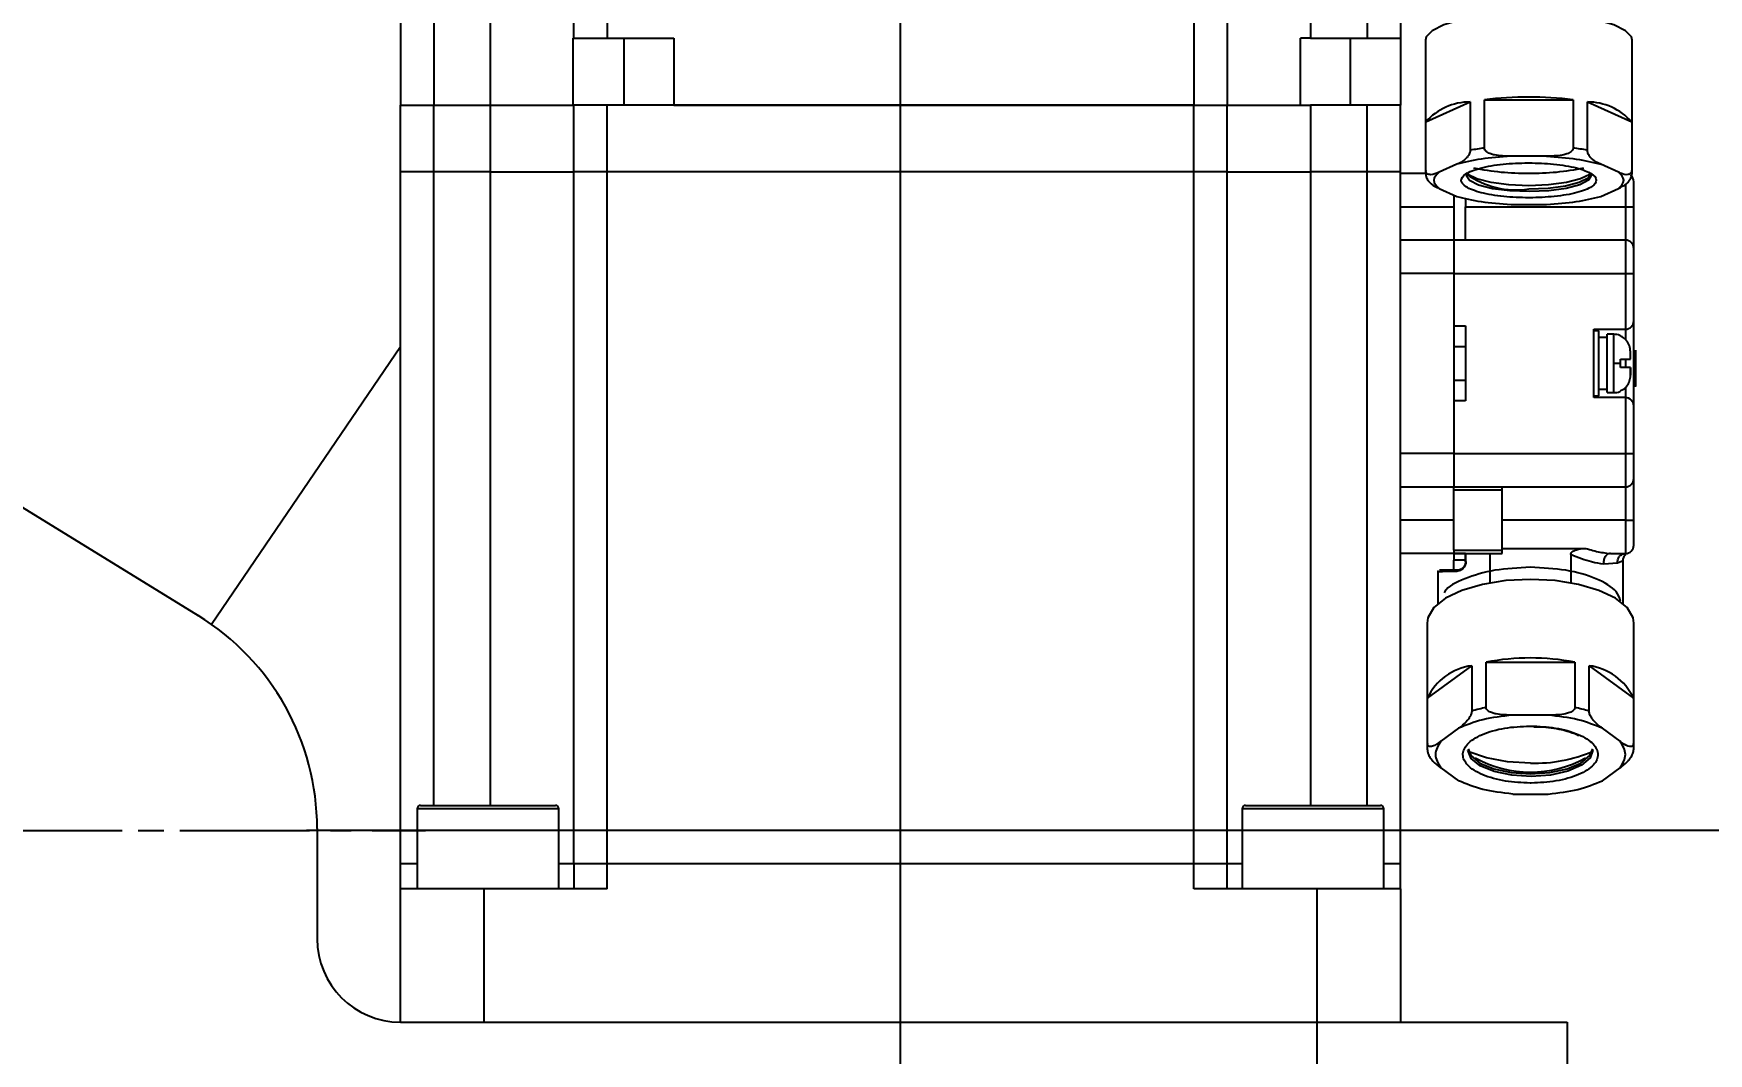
# Model space of a CAD drawing. Header units: millimetres. Extents: x 415 to 2018, y 500 to 823.
# Drawn here: x 1721.31 to 1731.36, y 777.96 to 784.07 of the extents above; entities that cross this region are included whole.
import ezdxf

# ---------------------------------------------------------------- set-up
doc = ezdxf.new("R2010")
doc.units = ezdxf.units.MM
doc.header["$PDSIZE"] = -1
doc.linetypes.add('CENTER2', pattern=[1.125, 0.75, -0.125, 0.125, -0.125])
doc.layers.get('Defpoints').update_dxf_attribs({"lineweight": 18})
doc.dimstyles.new('ISO-25', dxfattribs={"dimtxt": 2.5, "dimasz": 2.5, "dimexe": 1.25, "dimexo": 0.625, "dimtad": 1, "dimtoh": 1, "dimlfac": 10, "dimtxsty": 'Standard', "dimcen": 2.5, "dimadec": 0, "dimazin": 0, "dimtfac": 1, "dimtmove": 0, "dimatfit": 3, "dimfxl": 1, "dimarcsym": 0})

# ---------------------------------------------------------------- blocks, each defined once
blk = doc.blocks.new('*U26')
at = {"color": 0, "linetype": 'CENTER2'}
blk.add_line((0.8, 0), (53.811, 0), dxfattribs=at)
blk = doc.blocks.new('*U27')
at = {"color": 0, "linetype": 'CENTER2'}
blk.add_line((0.33, 0), (5.15, 0), dxfattribs=at)
blk = doc.blocks.new('*D86')
at = {"color": 0, "lineweight": -2}
for p, q in [((1718.514, 774.77), (1718.514, 804.955)), ((1726.514, 770.74), (1726.514, 804.955)), ((1724.014, 803.705), (1721.014, 803.705))]:
    blk.add_line(p, q, dxfattribs=at)
at = {"color": 0}
for points in [[(1721.014, 804.122), (1721.014, 803.288), (1718.514, 803.705)], [(1724.014, 804.122), (1724.014, 803.288), (1726.514, 803.705)]]:
    blk.add_solid(points, dxfattribs=at)
at = {"layer": 'Defpoints', "color": 0}
for p in [(1718.514, 803.705), (1718.514, 774.145), (1726.514, 770.115)]:
    blk.add_point(p, dxfattribs=at)
at = {"color": 0, "insert": (1721.334, 805.58), "char_height": 2.5, "attachment_point": 5}
blk.add_mtext('80', dxfattribs=at)
blk = doc.blocks.new('*D91')
at = {"color": 0, "lineweight": -2}
for p, q in [((1692.477, 795.63), (1732.385, 814.239)), ((1722.95, 779.295), (1740.132, 779.295))]:
    blk.add_line(p, q, dxfattribs=at)
blk.add_arc((1657.447, 779.295), 81.435, 1.75901, 23.24099, dxfattribs=at)
at = {"color": 0}
for points in [[(1731.894, 811.259), (1732.654, 811.599), (1731.252, 813.711)], [(1739.261, 781.801), (1738.427, 781.788), (1738.882, 779.295)]]:
    blk.add_solid(points, dxfattribs=at)
at = {"layer": 'Defpoints', "color": 0}
for p in [(1691.911, 795.365), (1738.022, 791.097), (1669.314, 779.295), (1722.325, 779.295), (1646.595, 774.235)]:
    blk.add_point(p, dxfattribs=at)
at = {"color": 0, "insert": (1738.782, 797.326), "char_height": 2.5, "attachment_point": 5, "rotation": 282.5}
blk.add_mtext('25°', dxfattribs=at)
blk = doc.blocks.new('*D117')
at = {"color": 0, "lineweight": -2}
for p, q in [((1739.432, 793.726), (1788.31, 793.726)), ((1787.06, 686.342), (1787.06, 791.226)), ((1725.858, 683.842), (1788.31, 683.842))]:
    blk.add_line(p, q, dxfattribs=at)
at = {"color": 0}
for points in [[(1786.644, 791.226), (1787.477, 791.226), (1787.06, 793.726)], [(1786.644, 686.342), (1787.477, 686.342), (1787.06, 683.842)]]:
    blk.add_solid(points, dxfattribs=at)
at = {"layer": 'Defpoints', "color": 0}
for p in [(1738.807, 793.726), (1787.06, 793.726), (1725.233, 683.842)]:
    blk.add_point(p, dxfattribs=at)
at = {"color": 0, "insert": (1785.185, 738.784), "char_height": 2.5, "attachment_point": 5, "rotation": 90}
blk.add_mtext('1100', dxfattribs=at)
blk = doc.blocks.new('*D124')
at = {"color": 1, "lineweight": -3}
blk.add_arc((1685.492, 779.295), 10.058, 265.5225, 10.7222, dxfattribs=at)
at = {"color": 1}
for points in [[(1695.771, 781.294), (1694.978, 781.038), (1694.608, 783.546)], [(1684.791, 769.675), (1684.623, 768.859), (1682.258, 769.771)]]:
    blk.add_solid(points, dxfattribs=at)
at = {"layer": 'Defpoints', "color": 0}
for p in [(1730.807, 800.426), (1685.492, 779.295), (1685.492, 779.295), (1689.21, 769.949), (1668.514, 729.295)]:
    blk.add_point(p, dxfattribs=at)
at = {"color": 1, "insert": (1691.585, 773.832), "char_height": 2.5, "attachment_point": 5, "rotation": 48.1224}
blk.add_mtext('134%%d', dxfattribs=at)
blk = doc.blocks.new('*D127')
at = {"color": 1, "lineweight": -3}
blk.add_arc((1668.514, 729.295), 31.752, 4.5124, 66.7323, dxfattribs=at)
at = {"color": 1}
for points in [[(1681.206, 758.853), (1680.907, 758.075), (1678.723, 759.36)], [(1699.751, 731.776), (1700.584, 731.809), (1700.266, 729.295)]]:
    blk.add_solid(points, dxfattribs=at)
at = {"layer": 'Defpoints', "color": 0}
for p in [(1685.492, 779.295), (1698.833, 738.724), (1668.514, 729.295), (1668.514, 729.295), (1747.729, 729.295)]:
    blk.add_point(p, dxfattribs=at)
at = {"color": 1, "insert": (1695.848, 748.88), "char_height": 2.5, "attachment_point": 5, "rotation": 305.6224}
blk.add_mtext('71%%d', dxfattribs=at)

msp = doc.modelspace()

# ---------------------------------------------------------------- linework, layer by layer
at = {"color": 161, "linetype": 'Continuous', "lineweight": 25, "true_color": 0x67adff}
for p, q in [((1724.5541, 784.0448), (1724.5541, 785.3948)), ((1724.754, 785.3948), (1724.754, 784.0448)), ((1728.9741, 785.3948), (1728.9741, 784.0448)), ((1723.5141, 784.8948), (1723.5141, 783.6448)), ((1723.714, 784.8948), (1723.714, 783.6448)), ((1724.0541, 783.6448), (1724.0541, 784.8948)), ((1728.274, 784.8948), (1728.274, 783.6448)), ((1728.4741, 784.8948), (1728.4741, 783.6448)), ((1729.314, 784.2888), (1729.314, 784.0448)), ((1729.5141, 784.2848), (1729.5141, 784.0448)), ((1724.5504, 783.6448), (1724.5504, 784.0448)), ((1724.5541, 784.0448), (1724.5504, 784.0448)), ((1724.5541, 784.0448), (1724.754, 784.0448)), ((1724.754, 784.0448), (1725.154, 784.0448)), ((1724.854, 784.0448), (1724.854, 783.6448)), ((1725.154, 784.0448), (1725.154, 783.6448)), ((1728.9741, 784.0448), (1728.914, 784.0448)), ((1728.914, 783.6448), (1728.914, 784.0448)), ((1728.9741, 784.0448), (1729.314, 784.0448)), ((1729.214, 783.6448), (1729.214, 784.0448)), ((1729.314, 784.0448), (1729.5141, 784.0448)), ((1729.5141, 784.0448), (1729.5141, 783.6448)), ((1729.6641, 784.0337), (1729.6641, 783.2416)), ((1730.904, 783.2416), (1730.904, 784.0337)), ((1723.5141, 783.6448), (1723.714, 783.6448)), ((1723.5141, 783.2448), (1723.5141, 783.6448)), ((1723.714, 783.6448), (1724.0541, 783.6448)), ((1723.714, 783.2448), (1723.714, 783.6448)), ((1724.0541, 783.6448), (1724.5504, 783.6448)), ((1724.0541, 783.2448), (1724.0541, 783.6448)), ((1724.0541, 783.6448), (1724.5541, 783.6448)), ((1724.5541, 783.2448), (1724.5541, 783.6448)), ((1724.754, 783.6448), (1724.5541, 783.6448)), ((1724.754, 783.2448), (1724.754, 783.6448)), ((1728.274, 783.6448), (1724.754, 783.6448)), ((1725.154, 783.6448), (1728.274, 783.6448)), ((1728.274, 783.6448), (1728.4741, 783.6448)), ((1728.274, 783.2448), (1728.274, 783.6448)), ((1728.4741, 783.6448), (1728.914, 783.6448)), ((1728.4741, 783.2448), (1728.4741, 783.6448)), ((1728.4741, 783.6448), (1728.9741, 783.6448)), ((1728.9741, 783.6448), (1728.9741, 783.2448)), ((1729.314, 783.6448), (1728.9741, 783.6448)), ((1729.314, 783.2448), (1729.314, 783.6448)), ((1729.5141, 783.6448), (1729.314, 783.6448)), ((1729.5141, 783.2448), (1729.5141, 783.6448)), ((1729.666, 783.5442), (1729.9321, 783.6635)), ((1729.9321, 783.6635), (1729.9321, 783.3737)), ((1730.018, 783.6763), (1730.5501, 783.6763)), ((1730.018, 783.3865), (1730.018, 783.6763)), ((1730.5501, 783.6763), (1730.5501, 783.3865)), ((1730.636, 783.3737), (1730.636, 783.6635)), ((1730.636, 783.6635), (1730.9021, 783.5442)), ((1729.666, 783.2544), (1729.666, 783.5442)), ((1730.9021, 783.5442), (1730.9021, 783.2544)), ((1723.5141, 779.0948), (1723.5141, 783.2448)), ((1723.714, 783.2448), (1723.5141, 783.2448)), ((1724.0541, 783.2448), (1723.714, 783.2448)), ((1723.714, 779.4448), (1723.714, 783.2448)), ((1724.0541, 783.2448), (1724.5541, 783.2448)), ((1724.0541, 779.4448), (1724.0541, 783.2448)), ((1724.5541, 779.0948), (1724.5541, 783.2448)), ((1724.754, 783.2448), (1724.5541, 783.2448)), ((1724.754, 779.0948), (1724.754, 783.2448)), ((1728.274, 783.2448), (1724.754, 783.2448)), ((1728.274, 779.0948), (1728.274, 783.2448)), ((1728.4741, 783.2448), (1728.274, 783.2448)), ((1728.4741, 779.0948), (1728.4741, 783.2448)), ((1728.4741, 783.2448), (1728.9741, 783.2448)), ((1729.314, 783.2448), (1728.9741, 783.2448)), ((1728.9741, 783.2448), (1728.9741, 779.4448)), ((1729.5141, 783.2448), (1729.314, 783.2448)), ((1729.314, 779.4448), (1729.314, 783.2448)), ((1729.5141, 779.0948), (1729.5141, 783.2448)), ((1729.8522, 783.2896), (1729.7459, 783.242)), ((1730.3904, 783.3382), (1730.1777, 783.3382)), ((1730.2796, 783.2981), (1730.2847, 783.2981)), ((1730.8222, 783.242), (1730.7159, 783.2896)), ((1729.6646, 783.2348), (1729.5141, 783.2348)), ((1729.7459, 783.1447), (1729.8522, 783.097)), ((1729.9091, 783.2223), (1729.915, 783.2395)), ((1730.7159, 783.097), (1730.8222, 783.1447)), ((1730.864, 783.1703), (1730.864, 783.0348)), ((1729.8341, 783.1052), (1729.8341, 783.0348)), ((1729.9041, 783.0869), (1729.9041, 783.0348)), ((1730.1777, 783.0484), (1730.3904, 783.0484)), ((1730.2885, 783.0885), (1730.2835, 783.0885)), ((1729.5141, 783.0348), (1729.8341, 783.0348)), ((1729.8341, 783.0348), (1729.8341, 782.8348)), ((1729.9041, 783.0348), (1730.864, 783.0348)), ((1729.9041, 782.8348), (1729.9041, 783.0348)), ((1730.864, 783.0348), (1730.864, 782.8348)), ((1730.864, 783.0348), (1730.9141, 783.0348)), ((1729.8341, 782.8348), (1729.5141, 782.8348)), ((1729.8341, 782.8348), (1729.8341, 782.6348)), ((1730.864, 782.8348), (1729.8341, 782.8348)), ((1730.864, 782.8348), (1730.864, 782.6348)), ((1729.8341, 782.6348), (1729.5141, 782.6348)), ((1729.8341, 782.6348), (1729.8341, 781.5548)), ((1729.8341, 782.6348), (1729.8341, 782.3198)), ((1729.8341, 782.6348), (1730.864, 782.6348)), ((1730.864, 782.6348), (1730.9141, 782.6348)), ((1730.864, 782.6348), (1730.864, 782.2998)), ((1730.9141, 782.3498), (1730.9141, 782.6348)), ((1729.8341, 782.3198), (1729.9041, 782.3198)), ((1729.9041, 782.3198), (1729.9041, 781.8698)), ((1730.674, 781.8898), (1730.674, 782.2998)), ((1730.674, 782.2998), (1730.864, 782.2998)), ((1730.7041, 782.2898), (1730.674, 782.2898)), ((1730.7041, 781.8998), (1730.7041, 782.2898)), ((1730.754, 782.2498), (1730.7041, 782.2498)), ((1730.794, 782.2698), (1730.754, 782.2698)), ((1730.754, 781.9198), (1730.754, 782.2698)), ((1730.794, 782.0948), (1730.794, 782.2698)), ((1730.864, 782.2998), (1730.864, 782.2386)), ((1719.7549, 782.1469), (1722.2992, 780.5839)), ((1723.5141, 782.1945), (1722.3805, 780.5303)), ((1729.9041, 782.1948), (1729.8341, 782.1948)), ((1730.9241, 782.1756), (1730.9241, 782.1378)), ((1730.834, 782.0948), (1730.794, 782.0948)), ((1730.794, 781.9198), (1730.794, 782.0948)), ((1730.834, 782.0948), (1730.834, 782.1198)), ((1730.834, 782.0698), (1730.834, 782.0948)), ((1730.864, 782.1198), (1730.864, 782.0698)), ((1730.894, 782.0698), (1730.894, 782.0241)), ((1730.9241, 782.0874), (1730.9241, 782.047)), ((1729.8341, 781.9948), (1729.9041, 781.9948)), ((1730.864, 781.9501), (1730.864, 781.8898)), ((1730.9241, 781.9965), (1730.9241, 781.9586)), ((1730.9241, 781.9541), (1730.9241, 781.9586)), ((1729.8341, 781.8698), (1729.8341, 781.5548)), ((1729.9041, 781.8698), (1729.8341, 781.8698)), ((1730.674, 781.8998), (1730.7041, 781.8998)), ((1730.864, 781.8898), (1730.674, 781.8898)), ((1730.754, 781.9198), (1730.794, 781.9198)), ((1730.864, 781.8898), (1730.864, 781.5548)), ((1730.9141, 781.5548), (1730.9141, 781.8398)), ((1729.8341, 781.5548), (1729.5141, 781.5548)), ((1729.8341, 781.5548), (1729.8341, 781.3548)), ((1729.8341, 781.5548), (1730.864, 781.5548)), ((1730.864, 781.5548), (1730.864, 781.3548)), ((1730.864, 781.5548), (1730.9141, 781.5548)), ((1729.5141, 781.3548), (1729.8341, 781.3548)), ((1729.8341, 781.3548), (1730.864, 781.3548)), ((1729.8341, 781.3348), (1729.8341, 781.3548)), ((1730.1241, 781.3348), (1729.8341, 781.3348)), ((1729.8341, 780.9748), (1729.8341, 781.3348)), ((1730.1241, 781.3348), (1730.1241, 781.3548)), ((1730.1241, 780.9748), (1730.1241, 781.3348)), ((1730.864, 781.3548), (1730.864, 781.1548)), ((1729.8341, 781.1548), (1729.5141, 781.1548)), ((1730.864, 781.1548), (1730.1241, 781.1548)), ((1730.864, 781.1548), (1730.9141, 781.1548)), ((1730.864, 781.1548), (1730.864, 780.9548)), ((1729.8341, 780.9548), (1729.5141, 780.9548)), ((1729.8341, 780.9748), (1730.1241, 780.9748)), ((1729.8341, 780.9748), (1729.8341, 780.9548)), ((1729.8341, 780.9548), (1730.1241, 780.9548)), ((1729.9041, 780.9548), (1729.8341, 780.9548)), ((1729.8341, 780.9548), (1729.8341, 780.9148)), ((1729.9041, 780.9048), (1729.9041, 780.9549)), ((1729.9071, 780.9078), (1729.9071, 780.9549)), ((1730.052, 780.7791), (1730.052, 780.9548)), ((1730.1241, 780.9859), (1730.6259, 780.9859)), ((1730.1241, 780.9548), (1730.1241, 780.9748)), ((1730.5361, 780.9484), (1730.5361, 780.7791)), ((1730.7516, 780.958), (1730.7744, 780.9548)), ((1730.7667, 780.9537), (1730.753, 780.9561)), ((1730.7744, 780.9548), (1730.864, 780.9548)), ((1729.7386, 780.8448), (1729.7386, 780.6543)), ((1729.8341, 780.8548), (1729.8341, 780.9148)), ((1729.9041, 780.9148), (1729.8341, 780.9148)), ((1729.8341, 780.8548), (1729.8541, 780.8548)), ((1730.817, 780.8977), (1730.7348, 780.8919)), ((1730.8495, 780.9113), (1730.817, 780.8977)), ((1730.8495, 780.6543), (1730.8495, 780.9113)), ((1729.674, 780.5379), (1729.674, 779.7947)), ((1730.9141, 779.7947), (1730.9141, 780.5379)), ((1729.676, 780.0876), (1729.9421, 780.2823)), ((1729.9421, 780.2823), (1729.9421, 780.0104)), ((1730.028, 780.3033), (1730.5601, 780.3033)), ((1730.028, 780.0314), (1730.028, 780.3033)), ((1730.5601, 780.3033), (1730.5601, 780.0314)), ((1730.646, 780.0104), (1730.646, 780.2823)), ((1730.646, 780.2823), (1730.9121, 780.0876)), ((1729.676, 779.8157), (1729.676, 780.0876)), ((1730.9121, 780.0876), (1730.9121, 779.8157)), ((1730.4003, 779.9861), (1730.1878, 779.9861)), ((1729.8622, 779.9067), (1729.7559, 779.8288)), ((1730.2895, 779.9206), (1730.2946, 779.9206)), ((1730.8322, 779.8288), (1730.7259, 779.9067)), ((1729.7559, 779.67), (1729.8622, 779.5922)), ((1730.7259, 779.5922), (1730.8322, 779.67)), ((1730.2985, 779.5783), (1730.2934, 779.5782)), ((1723.6142, 779.4248), (1723.6142, 778.9448)), ((1724.0389, 779.4248), (1723.6142, 779.4248)), ((1723.6342, 779.4448), (1724.0389, 779.4448)), ((1724.0389, 779.4448), (1724.4442, 779.4448)), ((1724.4642, 779.4248), (1724.0389, 779.4248)), ((1724.4642, 778.9448), (1724.4642, 779.4248)), ((1728.5639, 779.4248), (1728.5639, 778.9448)), ((1729.4139, 779.4248), (1728.5639, 779.4248)), ((1728.5839, 779.4448), (1729.3939, 779.4448)), ((1729.4139, 778.9448), (1729.4139, 779.4248)), ((1730.1878, 779.5127), (1730.4003, 779.5127)), ((1723.0141, 779.3058), (1723.0141, 778.6448)), ((1723.5141, 778.9448), (1723.5141, 779.0948)), ((1723.6142, 779.0948), (1723.5141, 779.0948)), ((1724.5541, 779.0948), (1724.4642, 779.0948)), ((1724.754, 779.0948), (1724.5541, 779.0948)), ((1724.5541, 779.0948), (1724.5541, 778.9448)), ((1724.754, 778.9448), (1724.754, 779.0948)), ((1728.274, 779.0948), (1724.754, 779.0948)), ((1728.274, 778.9448), (1728.274, 779.0948)), ((1728.4741, 779.0948), (1728.274, 779.0948)), ((1728.4741, 778.9448), (1728.4741, 779.0948)), ((1728.5639, 779.0948), (1728.4741, 779.0948)), ((1729.5141, 779.0948), (1729.4139, 779.0948)), ((1729.5141, 778.9448), (1729.5141, 779.0948)), ((1723.5141, 778.1448), (1723.5141, 778.9448)), ((1724.0141, 778.9448), (1723.5141, 778.9448)), ((1724.0141, 778.9448), (1724.0141, 778.1448)), ((1724.754, 778.9448), (1724.0141, 778.9448)), ((1729.0141, 778.9448), (1728.274, 778.9448)), ((1729.0141, 778.1448), (1729.0141, 778.9448)), ((1729.5141, 778.9448), (1729.0141, 778.9448)), ((1729.5141, 778.9448), (1729.5141, 778.1448)), ((1723.5141, 778.1448), (1729.0141, 778.1448)), ((1729.0141, 776.2948), (1729.0141, 778.1448)), ((1729.0141, 778.1448), (1730.514, 778.1448)), ((1730.514, 778.1448), (1730.514, 776.2948))]:
    msp.add_line(p, q, dxfattribs=at)
at = {"color": 161, "linetype": 'Continuous', "lineweight": 25, "true_color": 0x67adff, "flags": 128}
for points in [[(1730.904, 784.0337), (1730.8995, 784.053), (1730.8638, 784.0906), (1730.7943, 784.1248), (1730.6952, 784.1538), (1730.5722, 784.1757), (1730.4324, 784.1895), (1730.284, 784.1941), (1730.1357, 784.1895), (1729.9959, 784.1757), (1729.8729, 784.1538), (1729.7738, 784.1248), (1729.7043, 784.0906), (1729.6686, 784.053), (1729.6641, 784.0337)], [(1730.2883, 783.1252), (1730.1722, 783.1296), (1730.0671, 783.1431), (1729.9832, 783.1643), (1729.9288, 783.1912), (1729.9091, 783.2212), (1729.9091, 783.2223)], [(1730.6519, 783.2306), (1730.65, 783.2291), (1730.5953, 783.2013), (1730.5102, 783.1793), (1730.403, 783.1652), (1730.284, 783.1603), (1730.1651, 783.1652), (1730.0579, 783.1793), (1729.9728, 783.2013), (1729.9181, 783.2291), (1729.9162, 783.2306)], [(1730.284, 783.1414), (1730.3999, 783.1462), (1730.5045, 783.16), (1730.5874, 783.1814), (1730.6407, 783.2085), (1730.6581, 783.2317)], [(1730.6591, 783.2222), (1730.642, 783.1933), (1730.5899, 783.1661), (1730.5079, 783.1444), (1730.404, 783.1303), (1730.2883, 783.1252)], [(1730.6537, 783.2386), (1730.659, 783.2234), (1730.6591, 783.2222)], [(1730.9141, 780.5379), (1730.9095, 780.5695), (1730.8738, 780.6308), (1730.8043, 780.6867), (1730.7052, 780.734), (1730.5822, 780.7699), (1730.4424, 780.7923), (1730.294, 780.7999), (1730.1457, 780.7923), (1730.0059, 780.7699), (1729.8829, 780.734), (1729.7838, 780.6867), (1729.7143, 780.6308), (1729.6786, 780.5695), (1729.674, 780.5379)], [(1730.6691, 779.7766), (1730.652, 779.7293), (1730.5999, 779.6849), (1730.5179, 779.6495), (1730.414, 779.6264), (1730.2983, 779.6181), (1730.1822, 779.6253), (1730.0771, 779.6473), (1729.9932, 779.682), (1729.9387, 779.7259), (1729.9191, 779.7748), (1729.919, 779.7767)], [(1729.9195, 779.7842), (1729.9374, 779.7428), (1729.9907, 779.6986), (1730.0736, 779.6636), (1730.1782, 779.6411), (1730.294, 779.6333)], [(1730.294, 779.6985), (1730.1574, 779.7064), (1730.0309, 779.7297), (1729.9239, 779.7664), (1729.9239, 779.7664)], [(1730.294, 779.6333), (1730.4099, 779.6411), (1730.5145, 779.6636), (1730.5974, 779.6986), (1730.6507, 779.7428), (1730.6686, 779.7842)]]:
    msp.add_lwpolyline(points, dxfattribs=at)
at = {"color": 161, "linetype": 'Continuous', "lineweight": 25, "true_color": 0x67adff}
for centre, radius, start, end in [((1729.9346, 783.3015), 0.362, 90.39352, 137.9008), ((1730.2841, 781.4227), 2.2693, 83.26642, 96.73358), ((1730.6335, 783.3015), 0.362, 42.10212, 89.60355), ((1730.2106, 781.8032), 1.595, 96.93862, 100.05715), ((1730.3573, 781.8023), 1.596, 79.94381, 83.06042), ((1729.7066, 783.2416), 0.0426, 162.46227, 197.53773), ((1730.2657, 784.7804), 1.5444, 258.32308, 270.68114), ((1730.3024, 784.7804), 1.5444, 269.31867, 281.67691), ((1730.8615, 783.2416), 0.0426, 342.46227, 17.53773), ((1730.2076, 783.6497), 0.514, 234.66576, 278.55163), ((1730.864, 783.1848), 0.05, 0, 53.04163), ((1730.864, 782.7848), 0.05, 0, 90), ((1730.864, 782.3498), 0.05, 270, 0), ((1730.864, 781.8398), 0.05, 0, 90), ((1730.864, 781.4048), 0.05, 270, 0), ((1730.864, 781.0048), 0.05, 270, 0), ((1721.514, 779.3058), 1.5, 0, 58.43819), ((1730.294, 778.9296), 1.3992, 79.03763, 100.96237), ((1729.9864, 779.9427), 0.3425, 97.43125, 154.9771), ((1730.6017, 779.9427), 0.3425, 25.02316, 82.56727), ((1730.2304, 779.0151), 1.0362, 101.26727, 106.15471), ((1730.3574, 779.014), 1.0374, 73.8487, 78.73115), ((1729.7859, 779.7947), 0.1118, 169.20522, 190.79478), ((1730.294, 780.3293), 0.6856, 241.15487, 298.84513), ((1730.3241, 780.5755), 0.8775, 268.04052, 293.1163), ((1730.8025, 779.7947), 0.1115, 349.17661, 10.82339), ((1723.6342, 779.4248), 0.02, 90, 180), ((1724.4442, 779.4248), 0.02, 0, 90), ((1728.5839, 779.4248), 0.02, 90, 180), ((1729.3939, 779.4248), 0.02, 0, 90), ((1723.514, 778.6448), 0.5, 180, 270)]:
    msp.add_arc(centre, radius, start, end, dxfattribs=at)
for centre, start_param, end_param in [((1730.704, 782.0948), 4.712389, 4.8743869), ((1730.754, 782.0948), 4.6316561, 4.712389)]:
    msp.add_ellipse(centre, major_axis=(0.31, 0), ratio=0.5, start_param=start_param, end_param=end_param, dxfattribs=at)
for points, knots in [([(1729.9321, 783.3737), (1729.932, 783.3711), (1729.9317, 783.3654), (1729.9287, 783.355), (1729.9218, 783.3407), (1729.9002, 783.3141), (1729.8755, 783.3003), (1729.8561, 783.2914), (1729.8522, 783.2896)], [0, 0, 0, 0, 0.0437826, 0.0973005, 0.1811666, 0.3448243, 0.8699489, 1, 1, 1, 1]), ([(1730.1777, 783.3382), (1730.144, 783.3385), (1730.1026, 783.3389), (1730.0544, 783.3515), (1730.0358, 783.36), (1730.024, 783.3705), (1730.0188, 783.3786), (1730.0182, 783.3843), (1730.018, 783.3865)], [0, 0, 0, 0, 0.56265827, 0.69111383, 0.84038669, 0.90060729, 0.96137082, 1, 1, 1, 1]), ([(1730.5501, 783.3865), (1730.5498, 783.384), (1730.5492, 783.3784), (1730.5433, 783.3694), (1730.5295, 783.3581), (1730.4863, 783.3412), (1730.4369, 783.3385), (1730.3981, 783.3383), (1730.3904, 783.3382)], [0, 0, 0, 0, 0.0437898, 0.0972925, 0.1811549, 0.3448078, 0.8699731, 1, 1, 1, 1]), ([(1730.7159, 783.2896), (1730.699, 783.2974), (1730.6783, 783.3071), (1730.6542, 783.3306), (1730.6449, 783.3431), (1730.639, 783.3563), (1730.6364, 783.3656), (1730.6361, 783.3714), (1730.636, 783.3737)], [0, 0, 0, 0, 0.5626647, 0.6911129, 0.8403753, 0.9006007, 0.9613634, 1, 1, 1, 1]), ([(1729.7459, 783.242), (1729.7291, 783.2347), (1729.7084, 783.2257), (1729.6842, 783.2276), (1729.675, 783.2319), (1729.669, 783.2398), (1729.6664, 783.2467), (1729.6662, 783.2523), (1729.666, 783.2544)], [0, 0, 0, 0, 0.56267, 0.6911091, 0.840372, 0.9005972, 0.9613462, 1, 1, 1, 1]), ([(1729.7459, 783.242), (1729.73, 783.2257), (1729.6981, 783.1933), (1729.73, 783.1609), (1729.7459, 783.1447)], [0, 0, 0, 0, 0.50000012, 1, 1, 1, 1]), ([(1730.1777, 783.3382), (1730.1155, 783.3337), (1729.9911, 783.3246), (1729.8985, 783.3013), (1729.8522, 783.2896)], [0, 0, 0, 0, 0.5000016, 1, 1, 1, 1]), ([(1730.2835, 783.0885), (1730.2328, 783.0899), (1730.1547, 783.0921), (1730.0607, 783.1051), (1729.9962, 783.1185), (1729.9436, 783.1352), (1729.8946, 783.1595), (1729.8693, 783.1928), (1729.8934, 783.2262), (1729.9415, 783.2506), (1729.9933, 783.2674), (1730.0574, 783.281), (1730.1509, 783.2942), (1730.2289, 783.2966), (1730.2796, 783.2981)], [0, 0, 0, 0, 0.1197731, 0.1842097, 0.2499998, 0.3157934, 0.3802314, 0.5000021, 0.6197733, 0.6842093, 0.750001, 0.8157947, 0.8802292, 1, 1, 1, 1]), ([(1730.2847, 783.2981), (1730.3354, 783.2967), (1730.4135, 783.2946), (1730.5074, 783.2815), (1730.572, 783.2681), (1730.6245, 783.2514), (1730.6735, 783.2271), (1730.6988, 783.1938), (1730.6747, 783.1604), (1730.6266, 783.1361), (1730.5747, 783.1192), (1730.5107, 783.1056), (1730.4172, 783.0924), (1730.3392, 783.09), (1730.2885, 783.0885)], [0, 0, 0, 0, 0.1197719, 0.1842081, 0.2499991, 0.3157925, 0.3802277, 0.4999998, 0.6197721, 0.6842073, 0.7500006, 0.8157893, 0.8802283, 1, 1, 1, 1]), ([(1730.3904, 783.3382), (1730.4526, 783.3337), (1730.577, 783.3246), (1730.6696, 783.3013), (1730.7159, 783.2896)], [0, 0, 0, 0, 0.4999943, 1, 1, 1, 1]), ([(1730.9021, 783.2544), (1730.9019, 783.252), (1730.9016, 783.2465), (1730.8986, 783.2388), (1730.8917, 783.2306), (1730.8701, 783.2234), (1730.8455, 783.2318), (1730.826, 783.2403), (1730.8222, 783.242)], [0, 0, 0, 0, 0.0437848, 0.0973224, 0.1811565, 0.3448275, 0.8699574, 1, 1, 1, 1]), ([(1730.8222, 783.1447), (1730.8381, 783.1609), (1730.87, 783.1933), (1730.8381, 783.2257), (1730.8222, 783.242)], [0, 0, 0, 0, 0.49999988, 1, 1, 1, 1]), ([(1729.666, 783.2288), (1729.6662, 783.2262), (1729.6665, 783.2204), (1729.6695, 783.2101), (1729.6764, 783.1957), (1729.6979, 783.1691), (1729.7226, 783.1554), (1729.7421, 783.1464), (1729.7459, 783.1447)], [0, 0, 0, 0, 0.0437834, 0.0972942, 0.1811467, 0.3448125, 0.8699637, 1, 1, 1, 1]), ([(1730.8222, 783.1447), (1730.839, 783.1525), (1730.8597, 783.1621), (1730.8839, 783.1856), (1730.8931, 783.1982), (1730.899, 783.2114), (1730.9017, 783.2206), (1730.902, 783.2265), (1730.9021, 783.2288)], [0, 0, 0, 0, 0.56266784, 0.69111722, 0.84040188, 0.90060018, 0.96136314, 1, 1, 1, 1]), ([(1730.9141, 783.0348), (1730.9141, 783.0537), (1730.9141, 783.0828), (1730.9141, 783.1177), (1730.9141, 783.1416), (1730.9141, 783.161), (1730.9141, 783.1797), (1730.9141, 783.1828), (1730.9141, 783.1848)], [0, 0, 0, 0, 0.2394569, 0.3696178, 0.5000022, 0.6301622, 0.7605577, 1, 1, 1, 1]), ([(1729.8522, 783.097), (1729.8985, 783.0853), (1729.9911, 783.062), (1730.1155, 783.0529), (1730.1777, 783.0484)], [0, 0, 0, 0, 0.4999977, 1, 1, 1, 1]), ([(1730.3904, 783.0484), (1730.4526, 783.0529), (1730.577, 783.062), (1730.6696, 783.0853), (1730.7159, 783.097)], [0, 0, 0, 0, 0.49999497, 1, 1, 1, 1]), ([(1730.9141, 782.7848), (1730.9141, 782.7882), (1730.9141, 782.7933), (1730.9141, 782.8245), (1730.9141, 782.8568), (1730.9141, 782.8965), (1730.9141, 782.9548), (1730.9141, 783.0034), (1730.9141, 783.0348)], [0, 0, 0, 0, 0.2394435, 0.3696515, 0.5000019, 0.6302096, 0.760557, 1, 1, 1, 1]), ([(1730.9141, 782.6348), (1730.9141, 782.6545), (1730.9141, 782.6938), (1730.9141, 782.7433), (1730.9141, 782.778), (1730.9141, 782.7825), (1730.9141, 782.7848)], [0, 0, 0, 0, 0.2500088, 0.4999981, 0.7500057, 1, 1, 1, 1]), ([(1730.9141, 781.8398), (1730.9141, 781.8432), (1730.9141, 781.8485), (1730.9141, 781.8803), (1730.9141, 781.9132), (1730.9141, 781.9538), (1730.9141, 782.0132), (1730.9141, 782.0948), (1730.9141, 782.1764), (1730.9141, 782.2358), (1730.9141, 782.2764), (1730.9141, 782.3093), (1730.9141, 782.3411), (1730.9141, 782.3464), (1730.9141, 782.3498)], [0, 0, 0, 0, 0.1197202, 0.1848261, 0.2499999, 0.3151071, 0.380281, 0.4999966, 0.6197195, 0.6848234, 0.7500001, 0.8151065, 0.8802798, 1, 1, 1, 1]), ([(1730.8347, 782.2608), (1730.8335, 782.2615), (1730.8212, 782.2681), (1730.8069, 782.269), (1730.794, 782.2698)], [0, 0, 0, 0, 0.09755559, 1, 1, 1, 1]), ([(1730.894, 782.1655), (1730.8929, 782.1774), (1730.8908, 782.2011), (1730.8728, 782.2322), (1730.8519, 782.2508), (1730.8379, 782.2577), (1730.834, 782.2596)], [0, 0, 0, 0, 0.3004478, 0.6014088, 0.8915073, 1, 1, 1, 1]), ([(1730.894, 782.1198), (1730.894, 782.1249), (1730.894, 782.1352), (1730.894, 782.1482), (1730.894, 782.159), (1730.894, 782.1633), (1730.894, 782.1655)], [0, 0, 0, 0, 0.2494417, 0.499968, 0.7491917, 1, 1, 1, 1]), ([(1730.9241, 782.1378), (1730.9241, 782.1376), (1730.9241, 782.1373), (1730.9241, 782.1331), (1730.9241, 782.1236), (1730.9241, 782.1071), (1730.9241, 782.0943), (1730.9241, 782.0874)], [0, 0, 0, 0, 0.2128227, 0.3922492, 0.5532719, 0.7573501, 1, 1, 1, 1]), ([(1730.834, 782.1198), (1730.8439, 782.1198), (1730.8635, 782.1198), (1730.8838, 782.1198), (1730.893, 782.1198), (1730.8938, 782.1198), (1730.894, 782.1198)], [0, 0, 0, 0, 0.2848009, 0.5695521, 0.8566053, 1, 1, 1, 1]), ([(1730.894, 782.0698), (1730.8929, 782.0698), (1730.8908, 782.0698), (1730.8728, 782.0698), (1730.8519, 782.0698), (1730.8379, 782.0698), (1730.834, 782.0698)], [0, 0, 0, 0, 0.300435, 0.601406, 0.8915055, 1, 1, 1, 1]), ([(1730.894, 782.0241), (1730.894, 782.0263), (1730.894, 782.0306), (1730.894, 782.0414), (1730.894, 782.0543), (1730.894, 782.0646), (1730.894, 782.0698)], [0, 0, 0, 0, 0.2492392, 0.4999437, 0.7492363, 1, 1, 1, 1]), ([(1730.9241, 782.047), (1730.9241, 782.0409), (1730.9241, 782.0298), (1730.9241, 782.0146), (1730.9241, 782.0029), (1730.9241, 781.9971), (1730.9241, 781.9967), (1730.9241, 781.9965)], [0, 0, 0, 0, 0.2092094, 0.3895867, 0.550694, 0.7535171, 1, 1, 1, 1]), ([(1730.834, 781.93), (1730.8439, 781.9356), (1730.8635, 781.9467), (1730.8838, 781.9745), (1730.893, 782.0016), (1730.8938, 782.0185), (1730.894, 782.0241)], [0, 0, 0, 0, 0.2848505, 0.5696162, 0.8566989, 1, 1, 1, 1]), ([(1730.794, 781.9198), (1730.8069, 781.9206), (1730.8212, 781.9215), (1730.8335, 781.9282), (1730.8347, 781.9288)], [0, 0, 0, 0, 0.90244441, 1, 1, 1, 1]), ([(1730.9141, 781.4048), (1730.9141, 781.4068), (1730.9141, 781.4099), (1730.9141, 781.4286), (1730.9141, 781.448), (1730.9141, 781.4718), (1730.9141, 781.5068), (1730.9141, 781.5359), (1730.9141, 781.5548)], [0, 0, 0, 0, 0.2394469, 0.369604, 0.5000117, 0.6301621, 0.7605636, 1, 1, 1, 1]), ([(1730.9141, 781.1548), (1730.9141, 781.1862), (1730.9141, 781.2348), (1730.9141, 781.293), (1730.9141, 781.3328), (1730.9141, 781.3651), (1730.9141, 781.3963), (1730.9141, 781.4014), (1730.9141, 781.4048)], [0, 0, 0, 0, 0.2394432, 0.3696481, 0.4999977, 0.6302106, 0.7605563, 1, 1, 1, 1]), ([(1730.9141, 781.0048), (1730.9141, 781.0068), (1730.9141, 781.0099), (1730.9141, 781.0286), (1730.9141, 781.048), (1730.9141, 781.0718), (1730.9141, 781.1068), (1730.9141, 781.1359), (1730.9141, 781.1548)], [0, 0, 0, 0, 0.2394409, 0.3695948, 0.4999993, 0.6301464, 0.7605446, 1, 1, 1, 1]), ([(1730.5361, 780.9484), (1730.5363, 780.9507), (1730.5369, 780.9552), (1730.5415, 780.9625), (1730.5523, 780.9713), (1730.5785, 780.982), (1730.6051, 780.9857), (1730.6238, 780.9859), (1730.6259, 780.9859)], [0, 0, 0, 0, 0.0702197, 0.1402489, 0.2556269, 0.4735777, 0.9395889, 1, 1, 1, 1]), ([(1730.7348, 780.8919), (1730.7115, 780.8948), (1730.6564, 780.9017), (1730.5801, 780.9313), (1730.5361, 780.9484)], [0, 0, 0, 0, 0.4225902, 1, 1, 1, 1]), ([(1730.6259, 780.9859), (1730.655, 780.9773), (1730.7008, 780.9636), (1730.738, 780.9595), (1730.7516, 780.958)], [0, 0, 0, 0, 0.6325226, 1, 1, 1, 1]), ([(1730.7744, 780.9548), (1730.7716, 780.9546), (1730.7657, 780.9542), (1730.7569, 780.9505), (1730.7486, 780.9443), (1730.7416, 780.9356), (1730.7365, 780.925), (1730.7337, 780.9137), (1730.733, 780.9024), (1730.7342, 780.8953), (1730.7348, 780.8919)], [0, 0, 0, 0, 0.1134604, 0.2362757, 0.3661751, 0.5000064, 0.6338415, 0.7637568, 0.886582, 1, 1, 1, 1]), ([(1730.817, 780.8977), (1730.8168, 780.9044), (1730.8165, 780.9148), (1730.8215, 780.928), (1730.8274, 780.9374), (1730.8353, 780.9452), (1730.8445, 780.9508), (1730.8542, 780.9542), (1730.8609, 780.9546), (1730.864, 780.9548)], [0, 0, 0, 0, 0.23214228, 0.36005569, 0.49229513, 0.62565783, 0.75659562, 0.88217655, 1, 1, 1, 1]), ([(1730.8495, 780.9113), (1730.8497, 780.9146), (1730.8501, 780.9214), (1730.8534, 780.9315), (1730.8589, 780.9413), (1730.8642, 780.9466), (1730.867, 780.9492)], [0, 0, 0, 0, 0.2297235, 0.4760781, 0.7347162, 1, 1, 1, 1]), ([(1729.7406, 780.8509), (1729.7402, 780.8502), (1729.7393, 780.8489), (1729.7386, 780.8467), (1729.7386, 780.8452), (1729.7386, 780.8446)], [0, 0, 0, 0, 0.3637095, 0.7167432, 1, 1, 1, 1]), ([(1729.846, 780.8473), (1729.8148, 780.8469), (1729.7523, 780.8461), (1729.7432, 780.8452), (1729.7386, 780.8448)], [0, 0, 0, 0, 0.4997522, 1, 1, 1, 1]), ([(1729.8541, 780.8548), (1729.824, 780.8548), (1729.764, 780.8548), (1729.7486, 780.8548), (1729.7486, 780.8548), (1729.7486, 780.8548)], [0, 0, 0, 0, 0.4998769, 0.9999854, 1, 1, 1, 1]), ([(1730.294, 780.8724), (1730.2206, 780.8688), (1730.0741, 780.8619), (1729.896, 780.8067), (1729.7922, 780.7545), (1729.7779, 780.7215), (1729.7766, 780.7185)], [0, 0, 0, 0, 0.3241026, 0.6458196, 0.9680843, 1, 1, 1, 1]), ([(1729.9071, 780.9078), (1729.9069, 780.9043), (1729.9066, 780.8973), (1729.9035, 780.8866), (1729.8987, 780.8767), (1729.8918, 780.8674), (1729.883, 780.8594), (1729.8665, 780.8494), (1729.8547, 780.8482), (1729.846, 780.8473)], [0, 0, 0, 0, 0.0976294, 0.1897284, 0.2809644, 0.374947, 0.4925267, 0.6240459, 1, 1, 1, 1]), ([(1729.8541, 780.8548), (1729.8532, 780.8547), (1729.8513, 780.8545), (1729.8489, 780.8528), (1729.8469, 780.8504), (1729.8463, 780.8483), (1729.846, 780.8473)], [0, 0, 0, 0, 0.2432619, 0.4997601, 0.7567157, 1, 1, 1, 1]), ([(1729.9041, 780.9048), (1729.9039, 780.9017), (1729.9036, 780.8959), (1729.9009, 780.8866), (1729.8968, 780.8782), (1729.8908, 780.8705), (1729.8832, 780.8638), (1729.8699, 780.8562), (1729.8607, 780.8554), (1729.8541, 780.8548)], [0, 0, 0, 0, 0.0984207, 0.1883801, 0.275536, 0.366225, 0.4857011, 0.6290195, 1, 1, 1, 1]), ([(1729.9041, 780.9048), (1729.9041, 780.9051), (1729.9042, 780.9056), (1729.9048, 780.9065), (1729.9057, 780.9072), (1729.9066, 780.9076), (1729.9071, 780.9078)], [0, 0, 0, 0, 0.2497005, 0.4999286, 0.749996, 1, 1, 1, 1]), ([(1730.8343, 780.67), (1730.8282, 780.6895), (1730.8127, 780.7397), (1730.695, 780.8073), (1730.5126, 780.8618), (1730.367, 780.8688), (1730.294, 780.8724)], [0, 0, 0, 0, 0.1747695, 0.4507601, 0.7251479, 1, 1, 1, 1]), ([(1730.1878, 779.9861), (1730.154, 779.9863), (1730.1126, 779.9866), (1730.0644, 779.9986), (1730.0459, 780.0065), (1730.034, 780.0164), (1730.0288, 780.0239), (1730.0282, 780.0293), (1730.028, 780.0314)], [0, 0, 0, 0, 0.5626911, 0.6911208, 0.8403937, 0.9005929, 0.9613695, 1, 1, 1, 1]), ([(1730.5601, 780.0314), (1730.5598, 780.029), (1730.5592, 780.0238), (1730.5533, 780.0153), (1730.5395, 780.0047), (1730.4963, 779.9888), (1730.4469, 779.9864), (1730.4081, 779.9861), (1730.4003, 779.9861)], [0, 0, 0, 0, 0.0437755, 0.0973127, 0.1811363, 0.3448301, 0.8699431, 1, 1, 1, 1]), ([(1729.9421, 780.0104), (1729.942, 780.008), (1729.9416, 780.0025), (1729.9387, 779.9918), (1729.9318, 779.9762), (1729.9102, 779.9445), (1729.8855, 779.924), (1729.8661, 779.9095), (1729.8622, 779.9067)], [0, 0, 0, 0, 0.0437803, 0.09730664, 0.18115985, 0.34482494, 0.8699665, 1, 1, 1, 1]), ([(1730.1878, 779.9861), (1730.1255, 779.9787), (1730.0011, 779.9639), (1729.9085, 779.9257), (1729.8622, 779.9067)], [0, 0, 0, 0, 0.50000154, 1, 1, 1, 1]), ([(1730.7259, 779.9067), (1730.6796, 779.9257), (1730.587, 779.9639), (1730.4626, 779.9787), (1730.4003, 779.9861)], [0, 0, 0, 0, 0.49999846, 1, 1, 1, 1]), ([(1730.7259, 779.9067), (1730.709, 779.9193), (1730.6883, 779.9347), (1730.6642, 779.9643), (1730.6549, 779.979), (1730.649, 779.9932), (1730.6464, 780.0027), (1730.6461, 780.0083), (1730.646, 780.0104)], [0, 0, 0, 0, 0.5626748, 0.6911168, 0.8403861, 0.9005928, 0.9613569, 1, 1, 1, 1]), ([(1729.7559, 779.8288), (1729.7391, 779.8168), (1729.7183, 779.8019), (1729.6942, 779.7962), (1729.685, 779.7973), (1729.679, 779.8028), (1729.6764, 779.8085), (1729.6761, 779.8137), (1729.676, 779.8157)], [0, 0, 0, 0, 0.5626806, 0.6911212, 0.8404058, 0.9006059, 0.96138, 1, 1, 1, 1]), ([(1729.7559, 779.8288), (1729.74, 779.8024), (1729.7081, 779.7494), (1729.74, 779.6965), (1729.7559, 779.67)], [0, 0, 0, 0, 0.5000033, 1, 1, 1, 1]), ([(1730.2934, 779.5782), (1730.2427, 779.5805), (1730.1646, 779.5841), (1730.0707, 779.6053), (1730.0061, 779.6273), (1729.9536, 779.6545), (1729.9046, 779.6942), (1729.8793, 779.7486), (1729.9034, 779.8031), (1729.9515, 779.8429), (1730.0034, 779.8704), (1730.0674, 779.8926), (1730.1609, 779.9142), (1730.2388, 779.9181), (1730.2895, 779.9206)], [0, 0, 0, 0, 0.119772, 0.1842082, 0.2499989, 0.3157926, 0.38023, 0.5, 0.6197719, 0.6842093, 0.7500025, 0.8157926, 0.8802281, 1, 1, 1, 1]), ([(1730.2946, 779.9206), (1730.3454, 779.9183), (1730.4234, 779.9147), (1730.5174, 779.8935), (1730.582, 779.8715), (1730.6345, 779.8443), (1730.6835, 779.8047), (1730.7088, 779.7503), (1730.6847, 779.6958), (1730.6366, 779.6559), (1730.5847, 779.6285), (1730.5207, 779.6062), (1730.4272, 779.5846), (1730.3492, 779.5808), (1730.2985, 779.5783)], [0, 0, 0, 0, 0.1197705, 0.1842089, 0.2500011, 0.3157918, 0.3802284, 0.4999998, 0.6197719, 0.684208, 0.7499989, 0.8157927, 0.8802278, 1, 1, 1, 1]), ([(1730.3138, 779.9165), (1730.3276, 779.9166), (1730.3852, 779.917), (1730.4664, 779.9031), (1730.5415, 779.8839), (1730.5701, 779.8702), (1730.5816, 779.8646)], [0, 0, 0, 0, 0.1315201, 0.5503074, 0.8189301, 1, 1, 1, 1]), ([(1730.8322, 779.67), (1730.8481, 779.6965), (1730.88, 779.7494), (1730.8481, 779.8024), (1730.8322, 779.8288)], [0, 0, 0, 0, 0.4999967, 1, 1, 1, 1]), ([(1730.9121, 779.8157), (1730.9119, 779.8134), (1730.9116, 779.8084), (1730.9086, 779.8021), (1730.9017, 779.7966), (1730.8801, 779.7965), (1730.8555, 779.8121), (1730.836, 779.8261), (1730.8322, 779.8288)], [0, 0, 0, 0, 0.0437749, 0.0973093, 0.181154, 0.3448218, 0.8699456, 1, 1, 1, 1]), ([(1729.676, 779.7738), (1729.6762, 779.7713), (1729.6765, 779.7658), (1729.6795, 779.7552), (1729.6864, 779.7396), (1729.7079, 779.7079), (1729.7326, 779.6873), (1729.7521, 779.6729), (1729.7559, 779.67)], [0, 0, 0, 0, 0.04377689, 0.09731114, 0.18115119, 0.34483006, 0.86995101, 1, 1, 1, 1]), ([(1730.8322, 779.67), (1730.849, 779.6826), (1730.8698, 779.6981), (1730.8939, 779.7276), (1730.9031, 779.7423), (1730.9091, 779.7565), (1730.9117, 779.766), (1730.912, 779.7716), (1730.9121, 779.7738)], [0, 0, 0, 0, 0.5626688, 0.6911093, 0.8403918, 0.9005858, 0.9613574, 1, 1, 1, 1]), ([(1730.1878, 779.5127), (1730.1255, 779.5201), (1730.0011, 779.535), (1729.9085, 779.5731), (1729.8622, 779.5922)], [0, 0, 0, 0, 0.5000027, 1, 1, 1, 1]), ([(1730.4003, 779.5127), (1730.4626, 779.5201), (1730.587, 779.535), (1730.6796, 779.5731), (1730.7259, 779.5922)], [0, 0, 0, 0, 0.5000027, 1, 1, 1, 1])]:
    msp.add_open_spline(points, degree=3, knots=knots, dxfattribs=at)

# ---------------------------------------------------------------- block references
at = {"linetype": 'CENTER2'}
for name, p in [('*U26', (1668.514, 779.2948)), ('*U27', (1718.514, 779.2948))]:
    msp.add_blockref(name, p, dxfattribs=at)

# ---------------------------------------------------------------- dimensions: what is measured, and where the dimension line sits
dim = msp.add_angular_dim_2l(base=(1738.0225, 791.0973), line1=((1669.314, 779.2948), (1722.3251, 779.2948)), line2=((1646.5955, 774.2345), (1691.9109, 795.3654)), dimstyle='ISO-25')
dim.commit()
dim.dimension.update_dxf_attribs({"geometry": '*D91', "text_midpoint": (1738.7825, 797.3264)})
dim = msp.add_linear_dim(base=(1718.514, 803.7049), p1=(1726.5141, 770.1148), p2=(1718.514, 774.1448), dimstyle='ISO-25')
dim.commit()
dim.dimension.update_dxf_attribs({"geometry": '*D86', "text_midpoint": (1721.3338, 803.7049), "dimtype": 160})
for base, line1, line2, picture, middle in [((1689.2103, 769.949), ((1685.4919, 779.2948), (1668.514, 729.2948)), ((1685.4919, 779.2948), (1730.8073, 800.4257)), '*D124', (1691.585, 773.8321)), ((1698.8333, 738.7239), ((1668.514, 729.2948), (1747.7292, 729.2948)), ((1685.4919, 779.2948), (1668.514, 729.2948)), '*D127', (1695.8482, 748.8803))]:
    dim = msp.add_angular_dim_2l(base=base, line1=line1, line2=line2, dimstyle='ISO-25', override={"dimclrd": 1, "dimclre": 1, "dimclrt": 1, "dimlwd": 65533, "dimlwe": 65533})
    dim.commit()
    dim.dimension.update_dxf_attribs({"geometry": picture, "text_midpoint": middle})
dim = msp.add_linear_dim(base=(1787.0604, 793.7257), p1=(1725.2326, 683.8424), p2=(1738.8073, 793.7257), angle=90, text='1100', dimstyle='ISO-25')
dim.commit()
dim.dimension.update_dxf_attribs({"geometry": '*D117', "text_midpoint": (1785.1854, 738.784)})

doc.saveas('drawing.dxf')
